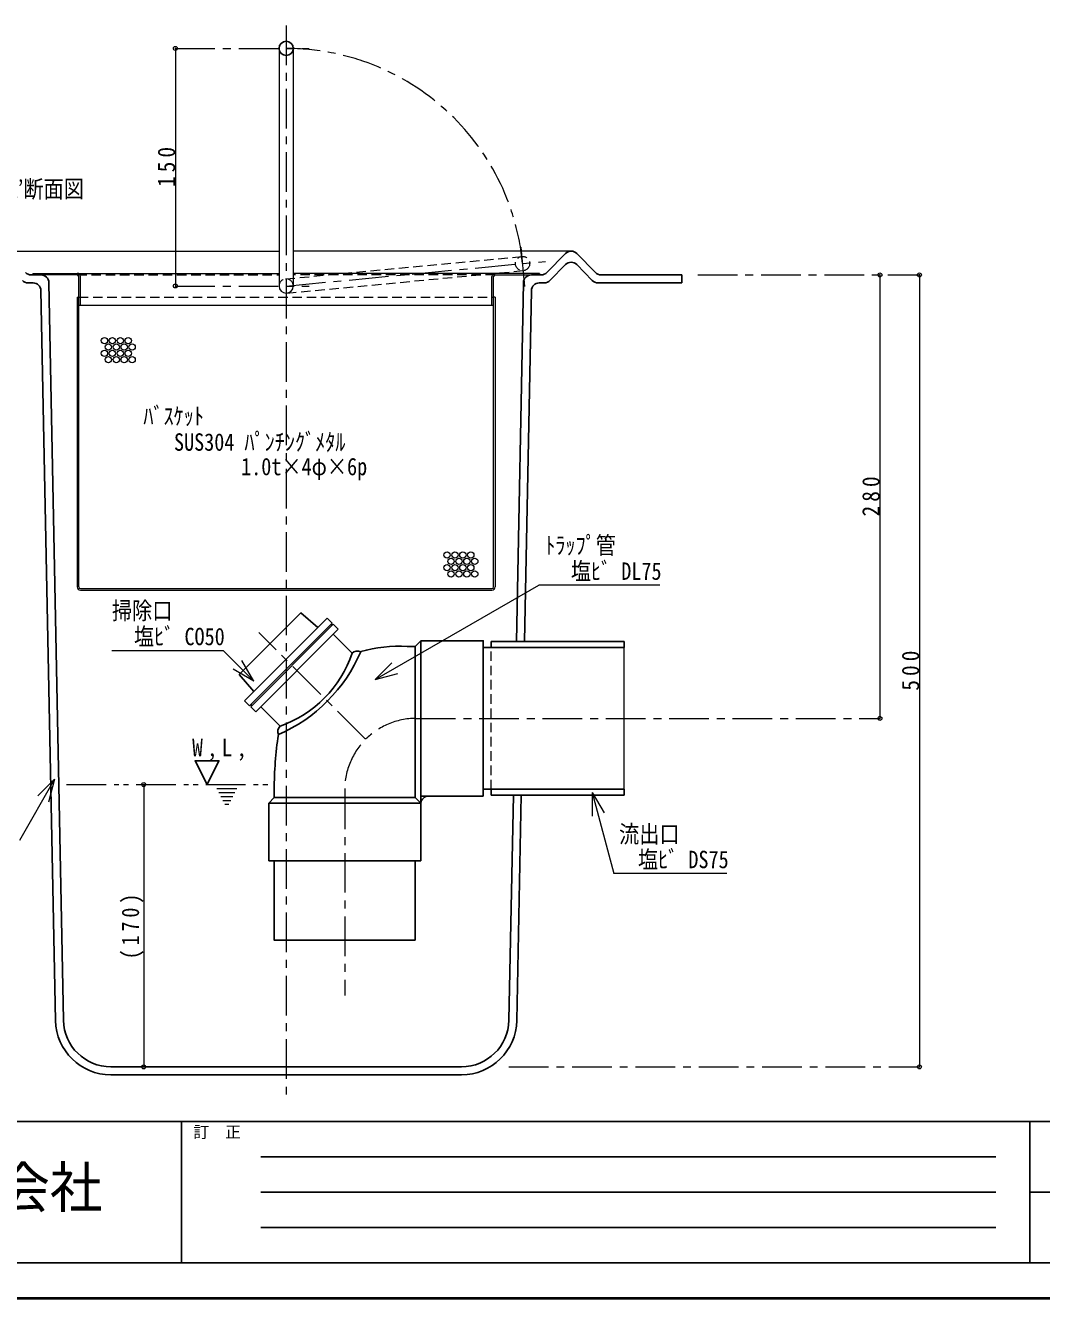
# Model space of a CAD drawing. Units: millimetres at full size, sheet at 1:5. Extents: x -1061 to 964, y -679 to 726.
# Drawn here: x -711 to -69, y -679 to 125 of the extents above; entities that cross this region are included whole.
import ezdxf
from ezdxf.enums import TextEntityAlignment as Align

# ---------------------------------------------------------------- set-up
doc = ezdxf.new("R2010")
doc.units = ezdxf.units.MM
doc.header["$LTSCALE"] = 5
doc.header["$PDMODE"] = 32
doc.header["$PDSIZE"] = 2.5
for name, pattern in [('CHAIN1', [8, 5, -1, 1, -1]), ('DASHED1', [1.8, 1.2, -0.6]), ('DOUBLE_CHAIN1', [8.8, 5, -1, 0.6, -0.6, 0.6, -1])]:
    doc.linetypes.add(name, pattern=pattern)
doc.layers.add('0-0', color=7, linetype='Continuous', lineweight=18)
doc.styles.add('ＭＳ ゴシック', font='')
doc.styles.get('ＭＳ ゴシック').set_extended_font_data('MS Gothic')

msp = doc.modelspace()

# ---------------------------------------------------------------- linework, layer by layer
at = {"layer": '0-0', "color": 4, "linetype": 'CHAIN1', "lineweight": 9}
for p, q in [((-546.401, 124.707), (-546.401, -552.793)), ((-616.401, 110.207), (-531.901, 110.207)), ((-395.702, -40.054), (-398.442, -11.184)), ((-546.401, -39.793), (-382.637, -24.249)), ((-616.401, -39.793), (-531.901, -39.793)), ((-286.401, -32.793), (-146.401, -32.793)), ((-496.223, -325.974), (-563.618, -258.579)), ((-464.404, -312.793), (-171.401, -312.793)), ((-509.404, -357.793), (-509.404, -487.793)), ((-405.707, -532.793), (-146.401, -532.793))]:
    msp.add_line(p, q, dxfattribs=at)
at = {"layer": '0-0', "color": 4, "lineweight": 9}
for p, q in [((-616.401, 110.207), (-616.401, -39.793)), ((-726.401, -17.793), (-550.901, -17.793)), ((-366.401, -17.793), (-541.901, -17.793)), ((-678.401, -31.793), (-550.901, -31.793)), ((-414.401, -31.793), (-541.901, -31.793)), ((-171.401, -32.793), (-171.401, -312.793)), ((-146.401, -32.793), (-146.401, -532.793)), ((-676.401, -51.793), (-416.401, -51.793)), ((-636.401, -354.518), (-636.401, -532.793))]:
    msp.add_line(p, q, dxfattribs=at)
at = {"layer": '0-0'}
for p, q in [((-550.901, 110.207), (-550.901, -39.793)), ((-541.901, 110.207), (-541.901, -39.793)), ((-706.401, -31.793), (-706.401, -32.793)), ((-706.401, -31.793), (-678.401, -31.793)), ((-386.401, -31.793), (-414.401, -31.793)), ((-386.401, -31.793), (-386.401, -32.793)), ((-678.401, -32.793), (-701.291, -32.793)), ((-677.401, -229.793), (-677.401, -33.793)), ((-416.401, -51.793), (-416.401, -33.793)), ((-415.401, -229.793), (-415.401, -33.793)), ((-414.401, -32.793), (-391.511, -32.793)), ((-678.401, -46.793), (-677.401, -46.793)), ((-678.401, -46.793), (-678.401, -229.793)), ((-414.401, -46.793), (-415.401, -46.793)), ((-414.401, -46.793), (-414.401, -229.793)), ((-416.401, -51.793), (-415.401, -51.793)), ((-676.401, -230.793), (-416.401, -230.793)), ((-676.401, -231.793), (-416.401, -231.793)), ((-490.262, -288.31), (-386.829, -228.593)), ((-310.358, -228.593), (-386.829, -228.593)), ((-656.449, -269.876), (-586.267, -269.876)), ((-566.849, -289.295), (-586.267, -269.876)), ((-332.904, -357.518), (-332.904, -268.068)), ((-566.849, -289.295), (-574.349, -276.305)), ((-490.262, -288.31), (-479.655, -277.704)), ((-566.849, -289.295), (-579.839, -281.795)), ((-490.262, -288.31), (-475.773, -284.428)), ((-692.633, -351.124), (-714.945, -389.769)), ((-692.633, -351.124), (-703.24, -361.73)), ((-692.633, -351.124), (-696.515, -365.612)), ((-353.045, -359.485), (-345.545, -372.475)), ((-353.045, -359.485), (-353.045, -374.485)), ((-353.045, -359.485), (-339.336, -410.649)), ((-267.971, -410.649), (-339.336, -410.649))]:
    msp.add_line(p, q, dxfattribs=at)
at = {"layer": '0-0', "color": 4, "linetype": 'DASHED1', "lineweight": 9}
for p, q in [((-546.826, -35.313), (-397.497, -21.139)), ((-545.975, -44.273), (-396.647, -30.099)), ((-678.401, -32.793), (-550.901, -32.793)), ((-677.401, -46.793), (-415.401, -46.793))]:
    msp.add_line(p, q, dxfattribs=at)
at = {"layer": '0-0', "color": 5, "lineweight": 25}
for p, q in [((-381.718, -31.291), (-369.973, -19.295)), ((-351.083, -31.291), (-362.828, -19.295)), ((-369.973, -26.295), (-379.76, -36.291)), ((-353.041, -36.291), (-362.828, -26.295)), ((-706.303, -37.793), (-709.468, -37.793)), ((-707.51, -32.793), (-701.291, -32.793)), ((-687.089, -503.393), (-696.401, -37.793)), ((-400.931, -264.293), (-396.401, -37.793)), ((-385.291, -32.793), (-391.511, -32.793)), ((-386.499, -37.793), (-383.333, -37.793)), ((-349.468, -37.793), (-296.401, -37.793)), ((-347.51, -32.793), (-296.401, -32.793)), ((-296.401, -32.793), (-296.401, -37.793)), ((-701.304, -42.693), (-692.088, -503.493)), ((-391.498, -42.693), (-395.93, -264.293)), ((-572.683, -301.585), (-520.529, -249.431)), ((-569.501, -304.767), (-517.347, -252.613)), ((-568.794, -305.474), (-516.64, -253.32)), ((-565.612, -308.656), (-513.458, -256.502)), ((-517.347, -252.613), (-520.529, -249.431)), ((-517.347, -254.027), (-518.054, -253.32)), ((-513.458, -256.502), (-516.64, -253.32)), ((-504.803, -271.521), (-516.64, -259.684)), ((-461.404, -263.793), (-464.904, -267.293)), ((-461.404, -263.793), (-461.404, -366.267)), ((-416.904, -264.293), (-332.904, -264.293)), ((-416.904, -268.068), (-416.904, -264.293)), ((-332.904, -268.068), (-332.904, -264.293)), ((-464.904, -267.293), (-469.904, -267.293)), ((-464.904, -267.293), (-464.904, -362.793)), ((-421.904, -268.068), (-332.904, -268.068)), ((-566.8, -295.702), (-575.992, -285.096)), ((-569.501, -304.767), (-572.683, -301.585)), ((-568.087, -304.767), (-568.794, -304.06)), ((-565.612, -308.656), (-568.794, -305.474)), ((-550.274, -317.63), (-562.43, -305.474)), ((-553.904, -357.793), (-553.904, -362.793)), ((-421.904, -357.518), (-332.904, -357.518)), ((-416.904, -361.293), (-416.904, -357.518)), ((-416.904, -361.293), (-332.904, -361.293)), ((-405.713, -503.393), (-402.871, -361.293)), ((-397.87, -361.293), (-400.714, -503.493)), ((-332.904, -361.293), (-332.904, -357.518)), ((-557.404, -366.293), (-553.904, -362.793)), ((-557.404, -366.293), (-461.404, -366.293)), ((-557.404, -366.293), (-557.404, -402.793)), ((-553.904, -362.793), (-464.904, -362.793)), ((-464.904, -362.793), (-461.404, -366.293)), ((-461.404, -361.793), (-421.904, -361.793)), ((-461.404, -366.293), (-461.404, -402.793)), ((-557.404, -402.793), (-461.404, -402.793)), ((-464.904, -402.793), (-464.904, -452.793)), ((-435.707, -532.793), (-657.095, -532.793)), ((-657.095, -537.793), (-435.707, -537.793))]:
    msp.add_line(p, q, dxfattribs=at)
at = {"layer": '0-0', "linetype": 'DASHED1'}
for p, q in [((-414.401, -32.793), (-541.901, -32.793)), ((-416.904, -357.518), (-416.904, -268.068))]:
    msp.add_line(p, q, dxfattribs=at)
at = {"layer": '0-0', "color": 4, "linetype": 'DOUBLE_CHAIN1', "lineweight": 9}
for p, q in [((-685.065, -354.518), (-557.404, -354.518)), ((-590.151, -357.018), (-577.651, -357.018)), ((-588.901, -359.518), (-578.901, -359.518)), ((-587.651, -362.018), (-580.151, -362.018)), ((-586.401, -364.518), (-581.401, -364.518)), ((-585.151, -367.018), (-582.651, -367.018))]:
    msp.add_line(p, q, dxfattribs=at)
at = {"layer": '0-0', "color": 6, "lineweight": 25}
for p, q in [((-1038.901, -567.258), (941.099, -567.258)), ((-612.472, -567.258), (-612.472, -656.543)), ((-76.758, -656.543), (-76.758, -567.258)), ((-562.472, -589.579), (-98.186, -589.579)), ((-98.186, -611.9), (-562.472, -611.9)), ((941.099, -611.9), (-76.758, -611.9)), ((-98.186, -634.222), (-562.472, -634.222)), ((941.099, -656.543), (-1038.901, -656.543))]:
    msp.add_line(p, q, dxfattribs=at)
at = {"layer": '0-0', "color": 1, "lineweight": 40}
msp.add_line((963.599, -679.043), (-1061.401, -679.043), dxfattribs=at)
at = {"layer": '0-0'}
msp.add_lwpolyline([(-677.401, -51.793), (-676.401, -51.793), (-676.401, -33.793)], dxfattribs=at)
at = {"layer": '0-0', "color": 5, "lineweight": 25}
for points in [[(-526.495, -255.397), (-537.101, -246.205), (-575.992, -285.096)], [(-461.404, -263.793), (-421.904, -263.793), (-421.904, -361.793)], [(-553.904, -402.793), (-553.904, -452.793), (-464.904, -452.793)]]:
    msp.add_lwpolyline(points, dxfattribs=at)
msp.add_lwpolyline([(-596.401, -354.518), (-603.901, -339.518), (-588.901, -339.518)], close=True, dxfattribs=at)
msp.add_circle((-546.401, 110.207), 4.5, dxfattribs=at)
at = {"layer": '0-0', "color": 4, "linetype": 'DASHED1', "lineweight": 9}
msp.add_circle((-397.072, -25.619), 4.5, dxfattribs=at)
at = {"layer": '0-0', "color": 4, "lineweight": 9}
for centre in [(-661.183, -74.291), (-656.183, -74.291), (-651.183, -74.291), (-646.183, -74.291), (-661.183, -82.291), (-658.683, -78.291), (-656.183, -82.291), (-653.683, -78.291), (-651.183, -82.291), (-648.683, -78.291), (-646.183, -82.291), (-643.683, -78.291), (-658.683, -86.291), (-653.683, -86.291), (-648.683, -86.291), (-643.683, -86.291), (-444.779, -209.631), (-439.779, -209.631), (-434.779, -209.631), (-429.779, -209.631), (-444.779, -217.631), (-442.279, -213.631), (-439.779, -217.631), (-437.279, -213.631), (-434.779, -217.631), (-432.279, -213.631), (-429.779, -217.631), (-427.279, -213.631), (-442.279, -221.631), (-437.279, -221.631), (-432.279, -221.631), (-427.279, -221.631)]:
    msp.add_circle(centre, 2, dxfattribs=at)
at = {"layer": '0-0', "color": 4, "linetype": 'CHAIN1', "lineweight": 9}
for centre, radius, start, end in [((-546.401, -39.793), 150, 5.42217, 90), ((-464.404, -357.793), 45, 90, 180)]:
    msp.add_arc(centre, radius, start, end, dxfattribs=at)
at = {"layer": '0-0', "color": 5, "lineweight": 25}
for centre, radius, start, end in [((-366.401, -22.793), 5, 44.3947, 135.6053), ((-707.51, -27.793), 5, 224.3947, 270), ((-385.291, -27.793), 5, 270, 315.6053), ((-366.401, -29.793), 5, 44.3947, 135.6053), ((-347.51, -27.793), 5, 224.3947, 270), ((-709.468, -32.793), 5, 224.3947, 270), ((-706.303, -42.793), 5, 1.14576, 90), ((-701.291, -37.793), 5, 1.27303, 90), ((-391.511, -37.793), 5, 90, 178.72697), ((-386.499, -42.793), 5, 90, 178.85424), ((-383.333, -32.793), 5, 270, 315.6053), ((-349.468, -32.793), 5, 224.3947, 270), ((-591.351, -231.26), 100.108, 293.59993, 336.83269), ((-574.266, -248.495), 73.18, 289.13847, 341.66053), ((-501.322, -275.699), 5.438, 68.34908, 129.79812), ((-474.518, -357.538), 90.363, 87.07275, 105.92745), ((-546.681, -321.075), 4.978, 136.21281, 202.69677), ((-339.248, -356.523), 214.659, 171.0142, 180.33907), ((-456.255, -366.989), 5.199, 92.04812, 172.01775), ((-657.095, -502.793), 35, 181.14576, 270), ((-657.095, -502.793), 30, 181.14576, 270), ((-435.707, -502.793), 30, 270, 358.85424), ((-435.707, -502.793), 35, 270, 358.85424)]:
    msp.add_arc(centre, radius, start, end, dxfattribs=at)
at = {"layer": '0-0'}
for centre, radius, start, end in [((-678.401, -33.793), 2, 0, 90), ((-414.401, -33.793), 2, 90, 180), ((-678.401, -33.793), 1, 0, 90), ((-546.401, -39.793), 4.5, 180, 0), ((-414.401, -33.793), 1, 90, 180), ((-676.401, -229.793), 2, 180, 270), ((-676.401, -229.793), 1, 180, 270), ((-416.401, -229.793), 2, 270, 0), ((-416.401, -229.793), 1, 270, 0)]:
    msp.add_arc(centre, radius, start, end, dxfattribs=at)
at = {"layer": '0-0', "color": 4, "linetype": 'DASHED1', "lineweight": 9}
msp.add_arc((-546.401, -39.793), 4.5, 0, 180, dxfattribs=at)
at = {"layer": '0-0', "color": 4}
for p in [(-616.401, 110.207), (-171.401, -32.793), (-146.401, -32.793), (-616.401, -39.793), (-171.401, -312.793), (-636.401, -354.518), (-636.401, -532.793), (-146.401, -532.793)]:
    msp.add_point(p, dxfattribs=at)

# ---------------------------------------------------------------- texts
at = {"layer": '0-0', "style": 'ＭＳ ゴシック'}
for s, height, width, p in [('A～A’断面図', 11, 0.85, (-741.401, 12.707)), ('ﾊﾞｽｹｯﾄ', 11, 0.85, (-636.591, -130.668)), ('SUS304 ﾊﾟﾝﾁﾝｸﾞﾒﾀﾙ', 11, 0.85, (-617.262, -147.102)), ('1.0t×4φ×6p', 11, 0.85, (-574.849, -162.566)), ('ﾄﾗｯﾌﾟ管', 11, 0.85, (-382.734, -212.292)), ('塩ﾋﾞ DL75', 11, 0.85, (-366.608, -228.593)), ('掃除口', 11, 0.85, (-656.449, -253.536)), ('塩ﾋﾞ CO50', 11, 0.85, (-642.517, -269.876)), ('流出口', 11, 0.85, (-336.149, -394.6)), ('塩ﾋﾞ DS75', 11, 0.85, (-324.221, -410.649)), ('工業株式会社', 25.66, 0.95, (-861.936, -629.4))]:
    msp.add_text(s, height=height, dxfattribs=dict(at, width=width)).set_placement(p, align=Align.BOTTOM_LEFT)
msp.add_text('訂\u3000正', height=7.331, dxfattribs=at).set_placement((-604.972, -579.758), align=Align.BOTTOM_LEFT)
at = {"layer": '0-0', "char_height": 11, "attachment_point": 7, "rotation": 90, "style": 'ＭＳ ゴシック'}
for s, insert in [('\\T1.38;\\W0.9;150', (-616.401, 22.707)), ('\\T1.38;\\W0.9;280', (-171.401, -185.293)), ('\\T1.38;\\W0.9;500', (-146.401, -295.293)), ('\\T1.38;\\W0.85;(170)', (-636.401, -464.906))]:
    msp.add_mtext(s, dxfattribs=dict(at, insert=insert))
at = {"layer": '0-0', "insert": (-605.776, -339.518), "char_height": 11, "attachment_point": 7, "style": 'ＭＳ ゴシック'}
msp.add_mtext('\\T1.38;\\W0.9;W,L,', dxfattribs=at)

doc.saveas('drawing.dxf')
